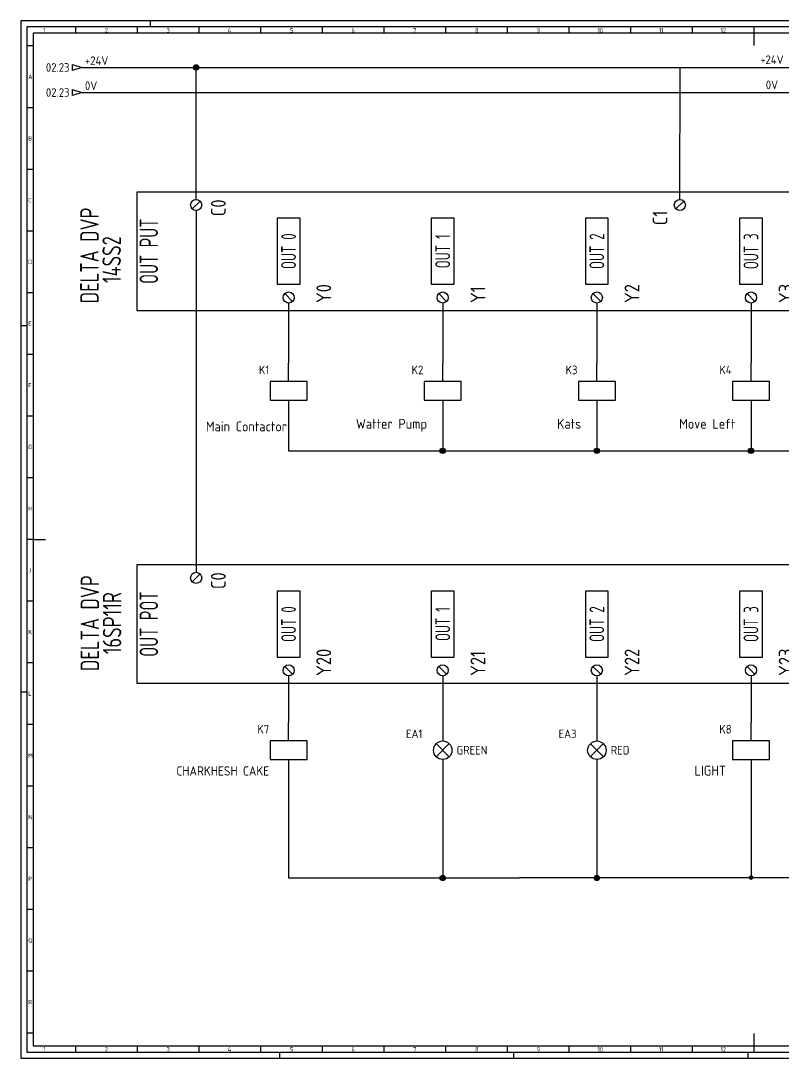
# Model space of a CAD drawing. Header units: millimetres. Extents: x 0 to 1189, y 5 to 846.
# Drawn here: x 0 to 618, y 5 to 846 of the extents above; entities that cross this region are included whole.
import ezdxf
from ezdxf.enums import TextEntityAlignment as Align

# ---------------------------------------------------------------- set-up
doc = ezdxf.new("R2010")
doc.units = ezdxf.units.MM
doc.header["$LTSCALE"] = 12
for name, color, linetype in [('035', 5, 'Continuous'), ('07', 7, 'Continuous'), ('DESC', 7, 'Continuous'), ('MISC', 7, 'Continuous'), ('RED_2.5mm^2', 1, 'Continuous'), ('SYMS', 7, 'Continuous'), ('TAGS', 7, 'Continuous'), ('TERMS', 7, 'Continuous'), ('WIRENO', 7, 'Continuous'), ('WIREREF_DEST', 250, 'Continuous'), ('XREF', 7, 'Continuous')]:
    doc.layers.add(name, color=color, linetype=linetype)
doc.styles.add('ISO Proportional', font='isocp.shx')
doc.styles.add('WD_IEC', font='ISOCP2.shx', dxfattribs={"width": 0.9, "height": 4})

# ---------------------------------------------------------------- blocks, each defined once
blk = doc.blocks.new('IEC_border_a0')
at = {"layer": '035', "color": 0}
for p, q in [((0, 841), (0, 0)), ((1189, 841), (0, 841)), ((44.5, 836), (44.5, 831)), ((94.5, 836), (94.5, 831)), ((105, 841), (105, 836)), ((144.5, 836), (144.5, 831)), ((194.5, 836), (194.5, 831)), ((244.5, 836), (244.5, 831)), ((294.5, 836), (294.5, 831)), ((344.5, 836), (344.5, 831)), ((394.5, 836), (394.5, 831)), ((444.5, 836), (444.5, 831)), ((494.5, 836), (494.5, 831)), ((544.5, 836), (544.5, 831)), ((594.5, 836), (594.5, 831)), ((9.98, 820.54), (5, 820.54)), ((9.98, 770.54), (5, 770.54)), ((9.98, 720.54), (5, 720.54)), ((9.98, 670.54), (5, 670.54)), ((9.98, 620.54), (5, 620.54)), ((0, 594), (5, 594)), ((10, 570.5), (5.02, 570.5)), ((10, 520.5), (5, 520.5)), ((10, 470.5), (5.02, 470.5)), ((10, 420.5), (5.02, 420.5)), ((10, 370.5), (5.02, 370.5)), ((10, 320.5), (5.02, 320.5)), ((0, 297), (5, 297)), ((10.02, 270.46), (5.03, 270.46)), ((10.02, 220.46), (5.03, 220.46)), ((10.02, 170.46), (5.03, 170.46)), ((10.02, 120.46), (5.03, 120.46)), ((10.02, 70.46), (5.03, 70.46)), ((10.03, 20.42), (5.05, 20.42)), ((44.5, 10), (44.5, 5)), ((94.5, 10), (94.5, 5)), ((144.5, 10), (144.5, 5)), ((194.5, 10), (194.5, 5)), ((244.5, 10), (244.5, 5)), ((294.5, 10), (294.5, 5)), ((344.5, 10), (344.5, 5)), ((394.5, 10), (394.5, 5)), ((444.5, 10), (444.5, 5)), ((494.5, 10), (494.5, 5)), ((544.5, 10), (544.5, 5)), ((594.5, 10), (594.5, 5)), ((0, 0), (1189, 0)), ((210, 0), (210, 5)), ((400, 0), (400, 5)), ((590, 0), (590, 5))]:
    blk.add_line(p, q, dxfattribs=at)
blk.add_lwpolyline([(10, 10), (1179, 10), (1179, 831), (10, 831)], close=True, dxfattribs=at)
at = {"layer": '07', "color": 0}
for p, q in [((594.5, 831), (594.5, 821)), ((10, 420.5), (20, 420.5)), ((594.5, 20), (594.5, 10))]:
    blk.add_line(p, q, dxfattribs=at)
blk.add_lwpolyline([(5, 5), (1184, 5), (1184, 836), (5, 836)], close=True, dxfattribs=at)
at = {"layer": '035', "color": 0, "style": 'ISO Proportional'}
for s, p in [('1', (18.31, 831.5)), ('2', (68.23, 831.5)), ('3', (118.18, 831.5)), ('4', (167.88, 831.5)), ('5', (218.34, 831.5)), ('6', (268.19, 831.5)), ('7', (318.17, 831.5)), ('8', (368.42, 831.5)), ('9', (418.46, 831.5)), ('10', (467.72, 831.5)), ('11', (517.49, 831.5)), ('12', (567.49, 831.5)), ('A', (6, 793.79)), ('B', (6, 743.79)), ('C', (6, 693.79)), ('D', (6, 643.79)), ('E', (6.02, 593.75)), ('F', (6.02, 543.75)), ('G', (6.02, 493.75)), ('H', (6.02, 443.75)), ('J', (6.02, 393.75)), ('K', (6.02, 343.75)), ('L', (6.03, 293.72)), ('M', (6.03, 243.72)), ('N', (6.03, 193.72)), ('P', (6.03, 143.72)), ('Q', (6.03, 93.72)), ('R', (6.05, 43.68)), ('1', (18.31, 5.5)), ('2', (68.23, 5.5)), ('3', (118.18, 5.5)), ('4', (167.88, 5.5)), ('5', (218.34, 5.5)), ('6', (268.19, 5.5)), ('7', (318.17, 5.5)), ('8', (368.42, 5.5)), ('9', (418.46, 5.5)), ('10', (467.72, 5.5)), ('11', (517.49, 5.5)), ('12', (567.49, 5.5))]:
    blk.add_text(s, height=3.5, dxfattribs=at).set_placement(p)
blk = doc.blocks.new('PLCIO_2F11')
at = {"layer": 'SYMS'}
for p, q in [((-48, 48), (-48, -48)), ((1007.91, 48), (-48, 48)), ((1007.91, -48), (1007.91, 48)), ((-3.18, 34.32), (3.18, 40.68)), ((66, -27), (66, 27)), ((66, 27), (84, 27)), ((84, 27), (84, -27)), ((191, -27), (191, 27)), ((191, 27), (209, 27)), ((209, 27), (209, -27)), ((316, -27), (316, 27)), ((316, 27), (334, 27)), ((334, 27), (334, -27)), ((441, -27), (441, 27)), ((441, 27), (459, 27)), ((459, 27), (459, -27)), ((566, -27), (566, 27)), ((566, 27), (584, 27)), ((584, 27), (584, -27)), ((691, -27), (691, 27)), ((691, 27), (709, 27)), ((709, 27), (709, -27)), ((816, -27), (816, 27)), ((816, 27), (834, 27)), ((834, 27), (834, -27)), ((941, -27), (941, 27)), ((941, 27), (959, 27)), ((959, 27), (959, -27)), ((84, -27), (66, -27)), ((209, -27), (191, -27)), ((334, -27), (316, -27)), ((459, -27), (441, -27)), ((584, -27), (566, -27)), ((709, -27), (691, -27)), ((834, -27), (816, -27)), ((959, -27), (941, -27)), ((71.82, -34.32), (78.18, -40.68)), ((196.82, -34.32), (203.18, -40.68)), ((321.82, -34.32), (328.18, -40.68)), ((446.82, -34.32), (453.18, -40.68)), ((571.82, -34.32), (578.18, -40.68)), ((696.82, -34.32), (703.18, -40.68)), ((821.82, -34.32), (828.18, -40.68)), ((946.82, -34.32), (953.18, -40.68)), ((-48, -48), (1007.91, -48))]:
    blk.add_line(p, q, dxfattribs=at)
for centre in [(0, 37.5), (75, -37.5), (200, -37.5), (325, -37.5), (450, -37.5), (575, -37.5), (700, -37.5), (825, -37.5), (950, -37.5)]:
    blk.add_circle(centre, 4.5, dxfattribs=at)
at = {"layer": 'SYMS', "style": 'WD_IEC', "width": 0.9}
for tag, p in [('TERMDESC01', (6, 60)), ('TERM02', (97.5, -42)), ('TERM03', (222.5, -42)), ('TERM04', (347.5, -42)), ('TERM05', (472.5, -42)), ('TERM06', (597.5, -42)), ('TERM07', (722.5, -42)), ('TERM08', (847.5, -42)), ('TERM09', (972.5, -42))]:
    blk.add_attdef(tag, text='', height=12, rotation=90, dxfattribs=at).set_placement(p, align=Align.TOP_LEFT)
for tag, p in [('DESCA02', (66, 66)), ('DESCB02', (84, 66)), ('DESCC02', (102, 66)), ('DESCD02', (120, 66)), ('DESCE02', (138, 66)), ('DESCA03', (191, 66)), ('DESCB03', (209, 66)), ('DESCC03', (227, 66)), ('DESCD03', (245, 66)), ('DESCE03', (263, 66)), ('DESCA04', (316, 66)), ('DESCB04', (334, 66)), ('DESCC04', (352, 66)), ('DESCD04', (370, 66)), ('DESCE04', (388, 66)), ('DESCA05', (441, 66)), ('DESCB05', (459, 66)), ('DESCC05', (477, 66)), ('DESCD05', (495, 66)), ('DESCE05', (513, 66)), ('DESCA06', (566, 66)), ('DESCB06', (584, 66)), ('DESCC06', (602, 66)), ('DESCD06', (620, 66)), ('DESCE06', (638, 66)), ('DESCA07', (691, 66)), ('DESCB07', (709, 66)), ('DESCC07', (727, 66)), ('DESCD07', (745, 66)), ('DESCE07', (763, 66)), ('DESCA08', (816, 66)), ('DESCB08', (834, 66)), ('DESCC08', (852, 66)), ('DESCD08', (870, 66)), ('DESCE08', (888, 66)), ('DESCA09', (941, 66)), ('DESCB09', (959, 66)), ('DESCC09', (977, 66)), ('DESCD09', (995, 66)), ('DESCE09', (1013, 66))]:
    blk.add_attdef(tag, p, '', height=15, rotation=90, dxfattribs=at)
at = {"layer": 'SYMS', "style": 'WD_IEC', "width": 0.9, "flags": 1}
for tag, p in [('X2TERM01', (0, 42)), ('X8TERM02', (75, -42)), ('X8TERM03', (200, -42)), ('X8TERM04', (325, -42)), ('X8TERM05', (450, -42)), ('X8TERM06', (575, -42)), ('X8TERM07', (700, -42)), ('X8TERM08', (825, -42)), ('X8TERM09', (950, -42))]:
    blk.add_attdef(tag, text='', height=1.92, rotation=90, dxfattribs=at).set_placement(p, align=Align.RIGHT)
at = {"layer": 'SYMS', "style": 'WD_IEC', "width": 0.9}
for tag, p in [('TERM01', (12, 42)), ('TERMDESC02', (81, -60)), ('TERMDESC03', (206, -60)), ('TERMDESC04', (331, -60)), ('TERMDESC05', (456, -60)), ('TERMDESC06', (581, -60)), ('TERMDESC07', (706, -60)), ('TERMDESC08', (831, -60)), ('TERMDESC09', (956, -60))]:
    blk.add_attdef(tag, text='', height=12, rotation=90, dxfattribs=at).set_placement(p, align=Align.TOP_RIGHT)
at = {"layer": 'SYMS', "style": 'WD_IEC'}
for tag, width, p in [('LINE1', 0.9, (-87, 0)), ('LINE2', 0.9, (-69, 0)), ('DESC', 0.9, (-50.84, 0)), ('INST', 0.8, (-159, 0)), ('LOC', 0.8, (-141, 0)), ('MFG', 0.8, (-123, 0)), ('CAT', 0.8, (-105, 0)), ('TAG', 0.7, (-30.87, 0))]:
    blk.add_attdef(tag, text='', height=15, rotation=90, dxfattribs=dict(at, width=width)).set_placement(p, align=Align.CENTER)
at = {"layer": 'SYMS', "style": 'WD_IEC', "width": 0.7}
for tag, p in [('TAGA02', (75, 0)), ('TAGA03', (200, 0)), ('TAGA04', (325, 0)), ('TAGA05', (450, 0)), ('TAGA06', (575, 0)), ('TAGA07', (700, 0)), ('TAGA08', (825, 0)), ('TAGA09', (950, 0))]:
    blk.add_attdef(tag, text='', height=12, rotation=90, dxfattribs=at).set_placement(p, align=Align.MIDDLE_CENTER)
at = {"layer": 'SYMS', "linetype": 'Continuous', "style": 'WD_IEC', "width": 0.9, "flags": 9}
blk.add_attdef('ASSYCODE', text='', height=1.92, rotation=90, dxfattribs=at).set_placement((-102.85, -22.08), align=Align.CENTER)
blk = doc.blocks.new('PLCIO_145C')
blk.add_line((789.56, 48), (789.56, -48))
at = {"layer": 'SYMS'}
for p, q in [((-48, 48), (-48, -48)), ((789.56, 48), (-48, 48)), ((-3.18, 34.32), (3.18, 40.68)), ((389.1, 34.32), (395.47, 40.68)), ((66, -27), (66, 27)), ((66, 27), (84, 27)), ((84, 27), (84, -27)), ((191, -27), (191, 27)), ((191, 27), (209, 27)), ((209, 27), (209, -27)), ((316, -27), (316, 27)), ((316, 27), (334, 27)), ((334, 27), (334, -27)), ((441, -27), (441, 27)), ((441, 27), (459, 27)), ((459, 27), (459, -27)), ((566, -27), (566, 27)), ((566, 27), (584, 27)), ((584, 27), (584, -27)), ((691, -27), (691, 27)), ((691, 27), (709, 27)), ((709, 27), (709, -27)), ((84, -27), (66, -27)), ((209, -27), (191, -27)), ((334, -27), (316, -27)), ((459, -27), (441, -27)), ((584, -27), (566, -27)), ((709, -27), (691, -27)), ((71.82, -34.32), (78.18, -40.68)), ((196.82, -34.32), (203.18, -40.68)), ((321.82, -34.32), (328.18, -40.68)), ((446.82, -34.32), (453.18, -40.68)), ((571.82, -34.32), (578.18, -40.68)), ((696.82, -34.32), (703.18, -40.68)), ((-48, -48), (789.56, -48))]:
    blk.add_line(p, q, dxfattribs=at)
for centre in [(0, 37.5), (392.29, 37.5), (75, -37.5), (200, -37.5), (325, -37.5), (450, -37.5), (575, -37.5), (700, -37.5)]:
    blk.add_circle(centre, 4.5, dxfattribs=at)
at = {"layer": 'SYMS', "style": 'WD_IEC', "width": 0.9}
for tag, p in [('TERMDESC01', (6, 60)), ('TERM02', (97.5, -42)), ('TERM03', (222.5, -42)), ('TERM04', (347.5, -42)), ('TERM05', (472.5, -42)), ('TERM06', (597.5, -42)), ('TERM07', (722.5, -42))]:
    blk.add_attdef(tag, text='', height=12, rotation=90, dxfattribs=at).set_placement(p, align=Align.TOP_LEFT)
for tag, p in [('DESCA02', (66, 66)), ('DESCB02', (84, 66)), ('DESCC02', (102, 66)), ('DESCD02', (120, 66)), ('DESCE02', (138, 66)), ('DESCA03', (191, 66)), ('DESCB03', (209, 66)), ('DESCC03', (227, 66)), ('DESCD03', (245, 66)), ('DESCE03', (263, 66)), ('DESCA04', (316, 66)), ('DESCB04', (334, 66)), ('DESCC04', (352, 66)), ('DESCD04', (370, 66)), ('DESCE04', (388, 66)), ('DESCA05', (441, 66)), ('DESCB05', (459, 66)), ('DESCC05', (477, 66)), ('DESCD05', (495, 66)), ('DESCE05', (513, 66)), ('DESCA06', (566, 66)), ('DESCB06', (584, 66)), ('DESCC06', (602, 66)), ('DESCD06', (620, 66)), ('DESCE06', (638, 66)), ('DESCA07', (691, 66)), ('DESCB07', (709, 66)), ('DESCC07', (727, 66)), ('DESCD07', (745, 66)), ('DESCE07', (763, 66))]:
    blk.add_attdef(tag, p, '', height=15, rotation=90, dxfattribs=at)
at = {"layer": 'SYMS', "style": 'WD_IEC', "width": 0.9, "flags": 1}
for tag, p in [('X2TERM01', (0, 42)), ('X2TERM01', (392.29, 42)), ('X8TERM02', (75, -42)), ('X8TERM03', (200, -42)), ('X8TERM04', (325, -42)), ('X8TERM05', (450, -42)), ('X8TERM06', (575, -42)), ('X8TERM07', (700, -42))]:
    blk.add_attdef(tag, text='', height=1.92, rotation=90, dxfattribs=at).set_placement(p, align=Align.RIGHT)
at = {"layer": 'SYMS', "style": 'WD_IEC', "width": 0.9}
for tag, p in [('TERM01', (12, 42)), ('TERMDESC02', (81, -60)), ('TERMDESC03', (206, -60)), ('TERMDESC04', (331, -60)), ('TERMDESC05', (456, -60)), ('TERMDESC06', (581, -60)), ('TERMDESC07', (706, -60))]:
    blk.add_attdef(tag, text='', height=12, rotation=90, dxfattribs=at).set_placement(p, align=Align.TOP_RIGHT)
at = {"layer": 'SYMS', "style": 'WD_IEC'}
for tag, width, p in [('LINE1', 0.9, (-87, 0)), ('LINE2', 0.9, (-69, 0)), ('DESC', 0.9, (-50.84, 0)), ('INST', 0.8, (-159, 0)), ('LOC', 0.8, (-141, 0)), ('MFG', 0.8, (-123, 0)), ('CAT', 0.8, (-105, 0)), ('TAG', 0.7, (-30.87, 0))]:
    blk.add_attdef(tag, text='', height=15, rotation=90, dxfattribs=dict(at, width=width)).set_placement(p, align=Align.CENTER)
at = {"layer": 'SYMS', "style": 'WD_IEC', "width": 0.7}
for tag, p in [('TAGA02', (75, 0)), ('TAGA03', (200, 0)), ('TAGA04', (325, 0)), ('TAGA05', (450, 0)), ('TAGA06', (575, 0)), ('TAGA07', (700, 0))]:
    blk.add_attdef(tag, text='', height=12, rotation=90, dxfattribs=at).set_placement(p, align=Align.MIDDLE_CENTER)
at = {"layer": 'SYMS', "linetype": 'Continuous', "style": 'WD_IEC', "width": 0.9, "flags": 9}
blk.add_attdef('ASSYCODE', text='', height=1.92, rotation=90, dxfattribs=at).set_placement((-102.85, -22.08), align=Align.CENTER)
blk = doc.blocks.new('WDDOT')
for radius in [0.72, 0.449, 0.223]:
    blk.add_circle((0, 0), radius)
blk = doc.blocks.new('VCR1')
for p, q in [((0, 2.5), (0, 7.5)), ((0, -2.5), (0, -7.5))]:
    blk.add_line(p, q)
blk.add_lwpolyline([(-5, 2.5), (-5, -2.5), (5, -2.5), (5, 2.5)], close=True)
at = {"style": 'WD_IEC'}
for tag, p in [('INST', (-5.25, 11.5)), ('LOC', (-5.25, 8)), ('TAG1', (-5.25, 4.5)), ('DESC1', (-5.25, -6.85)), ('DESC2', (-5.25, -10.35)), ('DESC3', (-5.25, -13.85))]:
    blk.add_attdef(tag, text='', height=2.5, dxfattribs=at).set_placement(p, align=Align.RIGHT)
blk.add_attdef('TERM01', text='', height=2, rotation=90, dxfattribs=at).set_placement((-1, 7.5), align=Align.RIGHT)
at = {"style": 'WD_IEC', "flags": 1}
for tag, p, height in [('X2TERM01', (0, 7.5), 0.32), ('X4LINK', (-5, 0), 0.32), ('X1LINK', (5, 0), 0.32), ('ASSYCODE', (1, -4), 1), ('FAMILY', (1, -5.5), 1), ('X8TERM02', (0, -7.5), 0.32), ('CATDESC', (1, -7), 1)]:
    blk.add_attdef(tag, p, '', height=height, dxfattribs=at)
at = {"style": 'WD_IEC', "flags": 9}
for tag, p in [('MFG', (-6, 1)), ('CAT', (-6, -1.5))]:
    blk.add_attdef(tag, text='', height=1.5, dxfattribs=at).set_placement(p, align=Align.RIGHT)
at = {"style": 'WD_IEC'}
blk.add_attdef('TERM02', (-1, -7.5), '', height=2, rotation=90, dxfattribs=at)
at = {"lineweight": 9, "style": 'WD_IEC'}
for tag, p in [('NO', (-5.5, -16.5)), ('NC', (-5.5, -20))]:
    blk.add_attdef(tag, text='', height=2.5, dxfattribs=at).set_placement(p, align=Align.TOP_RIGHT)
for tag, p in [('XREFNO', (-4, -16.5)), ('XREFNC', (-4, -20))]:
    blk.add_attdef(tag, text='', height=2.5, dxfattribs=at).set_placement(p, align=Align.TOP_LEFT)
blk = doc.blocks.new('VLT1G')
for p, q in [((0, 7.5), (0, 2.5)), ((-1.77, -1.77), (1.77, 1.77)), ((1.77, -1.77), (-1.77, 1.77)), ((0, -2.5), (0, -7.5))]:
    blk.add_line(p, q)
blk.add_circle((0, 0), 2.5)
at = {"style": 'WD_IEC'}
for tag, p in [('INST', (-5.5, 10.25)), ('LOC', (-5.5, 6.75)), ('TAG1', (-5.5, 3.25)), ('DESC1', (-5.5, -6.35)), ('DESC2', (-5.5, -9.85)), ('DESC3', (-5.5, -13.35))]:
    blk.add_attdef(tag, text='', height=2.5, dxfattribs=at).set_placement(p, align=Align.RIGHT)
blk.add_attdef('TERM01', text='', height=2, rotation=90, dxfattribs=at).set_placement((-1, 7.5), align=Align.RIGHT)
at = {"style": 'WD_IEC', "flags": 1}
for tag, p, height in [('X2TERM01', (0, 7.5), 0.32), ('X4LINK', (-3, 0), 0.32), ('X1LINK', (3, 0), 0.32), ('ASSYCODE', (1, -4), 1), ('FAMILY', (1, -5.5), 1), ('X8TERM02', (0, -7.5), 0.32), ('CATDESC', (1, -7), 1)]:
    blk.add_attdef(tag, p, '', height=height, dxfattribs=at)
at = {"style": 'WD_IEC', "flags": 9}
for tag, p in [('MFG', (-6, -0.25)), ('CAT', (-6, -2.75))]:
    blk.add_attdef(tag, text='', height=1.5, dxfattribs=at).set_placement(p, align=Align.RIGHT)
at = {"style": 'WD_IEC'}
blk.add_attdef('TERM02', (-1, -7.5), '', height=2, rotation=90, dxfattribs=at)
at = {"lineweight": 13, "style": 'WD_IEC'}
blk.add_attdef('COLOR', text='', height=2.5, dxfattribs=at).set_placement((3.75, 0), align=Align.MIDDLE_LEFT)
at = {"lineweight": 15, "style": 'WD_IEC'}
for tag, p in [('XREF', (-5.5, -18)), ('WDTAGALT', (-5.5, -21))]:
    blk.add_attdef(tag, text='', height=2.5, dxfattribs=at).set_placement(p, align=Align.RIGHT)
blk = doc.blocks.new('VLT1R')
for p, q in [((0, 7.5), (0, 2.5)), ((-1.77, -1.77), (1.77, 1.77)), ((1.77, -1.77), (-1.77, 1.77)), ((0, -2.5), (0, -7.5))]:
    blk.add_line(p, q)
blk.add_circle((0, 0), 2.5)
at = {"style": 'WD_IEC'}
for tag, p in [('INST', (-5.5, 10.25)), ('LOC', (-5.5, 6.75)), ('TAG1', (-5.5, 3.25)), ('DESC1', (-5.5, -6.35)), ('DESC2', (-5.5, -9.85)), ('DESC3', (-5.5, -13.35))]:
    blk.add_attdef(tag, text='', height=2.5, dxfattribs=at).set_placement(p, align=Align.RIGHT)
blk.add_attdef('TERM01', text='', height=2, rotation=90, dxfattribs=at).set_placement((-1, 7.5), align=Align.RIGHT)
at = {"style": 'WD_IEC', "flags": 1}
for tag, p, height in [('X2TERM01', (0, 7.5), 0.32), ('X4LINK', (-3, 0), 0.32), ('X1LINK', (3, 0), 0.32), ('ASSYCODE', (1, -4), 1), ('FAMILY', (1, -5.5), 1), ('X8TERM02', (0, -7.5), 0.32), ('CATDESC', (1, -7), 1)]:
    blk.add_attdef(tag, p, '', height=height, dxfattribs=at)
at = {"style": 'WD_IEC', "flags": 9}
for tag, p in [('MFG', (-6, -0.25)), ('CAT', (-6, -2.75))]:
    blk.add_attdef(tag, text='', height=1.5, dxfattribs=at).set_placement(p, align=Align.RIGHT)
at = {"style": 'WD_IEC'}
blk.add_attdef('TERM02', (-1, -7.5), '', height=2, rotation=90, dxfattribs=at)
at = {"lineweight": 13, "style": 'WD_IEC'}
blk.add_attdef('COLOR', text='', height=2.5, dxfattribs=at).set_placement((3.75, 0), align=Align.MIDDLE_LEFT)
at = {"lineweight": 15, "style": 'WD_IEC'}
for tag, p in [('XREF', (-5.5, -18)), ('WDTAGALT', (-5.5, -22))]:
    blk.add_attdef(tag, text='', height=2.5, dxfattribs=at).set_placement(p, align=Align.RIGHT)
blk = doc.blocks.new('HA1D3')
blk.add_lwpolyline([(0, 0), (-3.75, -1.25), (-3.75, 1.25)], close=True)
at = {"style": 'WD_IEC'}
blk.add_attdef('XREF', text='', height=2.5, dxfattribs=at).set_placement((-5, 0), align=Align.MIDDLE_RIGHT)
at = {"style": 'WD_IEC', "flags": 1}
blk.add_attdef('SIGCODE', text='', height=1, dxfattribs=at).set_placement((-2.5, 1.8), align=Align.RIGHT)
at = {"style": 'WD_IEC'}
for tag, p, height, flags in [('X1TERM01', (0, 0), 0.32, 1), ('WIRENO', (1.25, 1), 2.5, 8)]:
    blk.add_attdef(tag, p, '', height=height, dxfattribs=dict(at, flags=flags))
blk.add_attdef('DESC1', text='', height=2.5, dxfattribs=at).set_placement((1.25, -1), align=Align.TOP_LEFT)
blk = doc.blocks.new('WD_WNH')
at = {"linetype": 'Continuous', "style": 'WD_IEC', "width": 0.8}
blk.add_attdef('WIRENO', text='', height=2.5, dxfattribs=at).set_placement((0, 0.75), align=Align.CENTER)
at = {"style": 'WD_IEC', "flags": 1}
for tag, p in [('W08USER', (0, 0.375)), ('W04USER', (0, 0.875)), ('W05USER', (0, 0.75)), ('W09USER', (0, 0.25)), ('W03USER', (0, 1)), ('W06USER', (0, 0.625)), ('W07USER', (0, 0.5)), ('W02USER', (0, 1.125)), ('W01USER', (0, 1.25)), ('W10USER', (0, 0.125))]:
    blk.add_attdef(tag, text='', height=0.08, dxfattribs=at).set_placement(p, align=Align.CENTER)

msp = doc.modelspace()

# ---------------------------------------------------------------- linework, layer by layer
at = {"color": 0}
for p, q in [((534.57, 701.09), (534.8, 808.08)), ((142.23, 692.09), (142.23, 398.85))]:
    msp.add_line(p, q, dxfattribs=at)
at = {"layer": 'RED_2.5mm^2', "color": 0}
for p, q in [((49.58, 808.08), (1168.58, 808.08)), ((142.23, 701.09), (142.23, 808.08)), ((49.58, 787.76), (1168.58, 787.76)), ((217.23, 617.09), (217.23, 568.4)), ((342.23, 617.09), (342.23, 568.4)), ((467.23, 617.09), (467.23, 568.4)), ((592.23, 617.09), (592.23, 568.4)), ((217.23, 523.4), (217.23, 497.28)), ((342.23, 523.4), (342.23, 497.28)), ((467.23, 523.4), (467.23, 497.28)), ((592.23, 523.4), (592.23, 497.28)), ((217.23, 497.28), (842.23, 497.28)), ((217.23, 314.85), (217.23, 277.13)), ((342.23, 314.85), (342.23, 277.13)), ((467.23, 314.85), (467.23, 277.13)), ((592.23, 314.85), (592.23, 277.13)), ((217.23, 232.13), (217.23, 151.1)), ((342.23, 232.13), (342.23, 151.1)), ((467.23, 232.13), (467.23, 151.1)), ((592.23, 232.13), (592.23, 151.39)), ((536.49, 151.39), (1161.59, 151.39)), ((217.23, 151.1), (342.23, 151.1)), ((342.23, 151.1), (404.19, 151.1)), ((467.23, 151.1), (404.19, 151.1)), ((536.49, 151.1), (467.23, 151.1))]:
    msp.add_line(p, q, dxfattribs=at)

# ---------------------------------------------------------------- block references
msp.add_blockref('IEC_border_a0', (0, 4.94))
at = {"layer": 'SYMS'}
ref = msp.add_blockref('HA1D3', (49.58, 808.08), dxfattribs=dict(at, xscale=2, yscale=2, zscale=2))
ref.add_attrib('XREF', '02.23', dxfattribs={"layer": 'XREF', "height": 7, "style": 'WD_IEC'}).set_placement((39.58, 808.08), align=Align.MIDDLE_RIGHT)
ref.add_attrib('WIRENO', '+24V', (52.08, 810.08), dxfattribs={"layer": 'WIREREF_DEST', "height": 7, "style": 'WD_IEC', "flags": 8})
at = {"layer": 'SYMS', "color": 0, "xscale": 3, "yscale": 3, "zscale": 3}
for p in [(142.23, 808.08), (342.23, 497.28), (467.23, 497.28), (592.23, 497.28), (342.23, 151.1), (467.23, 151.1)]:
    msp.add_blockref('WDDOT', p, dxfattribs=at)
at = {"layer": 'SYMS'}
ref = msp.add_blockref('HA1D3', (49.58, 787.76), dxfattribs=dict(at, xscale=2, yscale=2, zscale=2))
ref.add_attrib('XREF', '02.23', dxfattribs={"layer": 'XREF', "height": 7, "style": 'WD_IEC'}).set_placement((39.58, 787.76), align=Align.MIDDLE_RIGHT)
ref.add_attrib('WIRENO', '0V', (52.08, 789.76), dxfattribs={"layer": 'WIREREF_DEST', "height": 7, "style": 'WD_IEC', "flags": 8})
at = {"layer": 'SYMS', "color": 0}
ref = msp.add_blockref('PLCIO_145C', (142.23, 659.09), dxfattribs=at)
ref.add_attrib('TERM01', 'C0', dxfattribs={"layer": 'TERMS', "height": 12, "rotation": 90, "style": 'WD_IEC', "width": 0.9}).set_placement((154.23, 701.09), align=Align.TOP_RIGHT)
ref.add_attrib('TAG', 'OUT PUT', dxfattribs={"layer": 'TAGS', "height": 15, "rotation": 90, "style": 'WD_IEC', "width": 0.7}).set_placement((111.37, 659.09), align=Align.CENTER)
ref.add_attrib('CAT', '14SS2 ', dxfattribs={"layer": 'MISC', "height": 15, "rotation": 90, "style": 'WD_IEC', "width": 0.8}).set_placement((81.22, 655.71), align=Align.CENTER)
ref.add_attrib('MFG', 'DELTA DVP', dxfattribs={"layer": 'MISC', "height": 15, "rotation": 90, "style": 'WD_IEC', "width": 0.8}).set_placement((63.22, 655.71), align=Align.CENTER)
ref.add_attrib('TERM02', 'Y0', dxfattribs={"layer": 'TERMS', "height": 12, "rotation": 90, "style": 'WD_IEC', "width": 0.9}).set_placement((239.73, 617.09), align=Align.TOP_LEFT)
ref.add_attrib('TAGA02', 'OUT 0', dxfattribs={"layer": 'TAGS', "height": 12, "rotation": 90, "style": 'WD_IEC', "width": 0.7}).set_placement((217.23, 659.09), align=Align.MIDDLE_CENTER)
ref.add_attrib('TERM03', 'Y1', dxfattribs={"layer": 'TERMS', "height": 12, "rotation": 90, "style": 'WD_IEC', "width": 0.9}).set_placement((364.73, 617.09), align=Align.TOP_LEFT)
ref.add_attrib('TAGA03', 'OUT 1', dxfattribs={"layer": 'TAGS', "height": 12, "rotation": 90, "style": 'WD_IEC', "width": 0.7}).set_placement((342.23, 659.09), align=Align.MIDDLE_CENTER)
ref.add_attrib('TERM04', 'Y2', dxfattribs={"layer": 'TERMS', "height": 12, "rotation": 90, "style": 'WD_IEC', "width": 0.9}).set_placement((489.73, 617.09), align=Align.TOP_LEFT)
ref.add_attrib('TAGA04', 'OUT 2', dxfattribs={"layer": 'TAGS', "height": 12, "rotation": 90, "style": 'WD_IEC', "width": 0.7}).set_placement((467.23, 659.09), align=Align.MIDDLE_CENTER)
ref.add_attrib('TERM05', 'Y3', dxfattribs={"layer": 'TERMS', "height": 12, "rotation": 90, "style": 'WD_IEC', "width": 0.9}).set_placement((614.73, 617.09), align=Align.TOP_LEFT)
ref.add_attrib('TAGA05', 'OUT 3', dxfattribs={"layer": 'TAGS', "height": 12, "rotation": 90, "style": 'WD_IEC', "width": 0.7}).set_placement((592.23, 659.09), align=Align.MIDDLE_CENTER)
ref.add_attrib('TERM06', 'Y4', dxfattribs={"layer": 'TERMS', "height": 12, "rotation": 90, "style": 'WD_IEC', "width": 0.9}).set_placement((739.73, 617.09), align=Align.TOP_LEFT)
ref.add_attrib('TAGA06', 'OUT 4', dxfattribs={"layer": 'TAGS', "height": 12, "rotation": 90, "style": 'WD_IEC', "width": 0.7}).set_placement((717.23, 659.09), align=Align.MIDDLE_CENTER)
ref.add_attrib('TERM07', 'Y5', dxfattribs={"layer": 'TERMS', "height": 12, "rotation": 90, "style": 'WD_IEC', "width": 0.9}).set_placement((864.73, 617.09), align=Align.TOP_LEFT)
ref.add_attrib('TAGA07', 'OUT 5', dxfattribs={"layer": 'TAGS', "height": 12, "rotation": 90, "style": 'WD_IEC', "width": 0.7}).set_placement((842.23, 659.09), align=Align.MIDDLE_CENTER)
ref.add_attrib('TERM08', 'C1', dxfattribs={"layer": 'TERMS', "height": 12, "rotation": 90, "style": 'WD_IEC', "width": 0.9}).set_placement((512.51, 680.17), align=Align.TOP_LEFT)
ref = msp.add_blockref('VCR1', (217.23, 545.9), dxfattribs=dict(at, xscale=3, yscale=3, zscale=3))
ref.add_attrib('DESC1', 'Main Contactor', dxfattribs={"layer": 'DESC', "height": 8, "style": 'WD_IEC'}).set_placement((215.94, 513.08), align=Align.RIGHT)
ref.add_attrib('TAG1', 'K1', dxfattribs={"layer": 'TAGS', "height": 7, "style": 'WD_IEC'}).set_placement((201.48, 559.4), align=Align.RIGHT)
ref = msp.add_blockref('VCR1', (342.23, 545.9), dxfattribs=dict(at, xscale=3, yscale=3, zscale=3))
ref.add_attrib('DESC1', 'Watter Pump', dxfattribs={"layer": 'DESC', "height": 8, "style": 'WD_IEC'}).set_placement((329.52, 515.23), align=Align.RIGHT)
ref.add_attrib('TAG1', 'K2', dxfattribs={"layer": 'TAGS', "height": 7, "style": 'WD_IEC'}).set_placement((326.48, 559.4), align=Align.RIGHT)
ref = msp.add_blockref('VCR1', (467.23, 545.9), dxfattribs=dict(at, xscale=3, yscale=3, zscale=3))
ref.add_attrib('DESC1', 'Kats', dxfattribs={"layer": 'DESC', "height": 8, "style": 'WD_IEC'}).set_placement((454.52, 515.23), align=Align.RIGHT)
ref.add_attrib('TAG1', 'K3', dxfattribs={"layer": 'TAGS', "height": 7, "style": 'WD_IEC'}).set_placement((451.48, 559.4), align=Align.RIGHT)
ref = msp.add_blockref('VCR1', (592.23, 545.9), dxfattribs=dict(at, xscale=3, yscale=3, zscale=3))
ref.add_attrib('DESC1', 'Move Left', dxfattribs={"layer": 'DESC', "height": 8, "style": 'WD_IEC'}).set_placement((579.52, 515.23), align=Align.RIGHT)
ref.add_attrib('TAG1', 'K4', dxfattribs={"layer": 'TAGS', "height": 7, "style": 'WD_IEC'}).set_placement((576.48, 559.4), align=Align.RIGHT)
ref = msp.add_blockref('PLCIO_2F11', (142.23, 356.85), dxfattribs=at)
ref.add_attrib('TERM01', 'C0', dxfattribs={"layer": 'TERMS', "height": 12, "rotation": 90, "style": 'WD_IEC', "width": 0.9}).set_placement((154.23, 398.85), align=Align.TOP_RIGHT)
ref.add_attrib('TAG', 'OUT POT', dxfattribs={"layer": 'TAGS', "height": 15, "rotation": 90, "style": 'WD_IEC', "width": 0.7}).set_placement((111.37, 356.85), align=Align.CENTER)
ref.add_attrib('CAT', '16SP11R', dxfattribs={"layer": 'MISC', "height": 15, "rotation": 90, "style": 'WD_IEC', "width": 0.8}).set_placement((81.58, 357.63), align=Align.CENTER)
ref.add_attrib('MFG', 'DELTA DVP', dxfattribs={"layer": 'MISC', "height": 15, "rotation": 90, "style": 'WD_IEC', "width": 0.8}).set_placement((63.58, 357.63), align=Align.CENTER)
ref.add_attrib('TERM02', 'Y20', dxfattribs={"layer": 'TERMS', "height": 12, "rotation": 90, "style": 'WD_IEC', "width": 0.9}).set_placement((239.73, 314.85), align=Align.TOP_LEFT)
ref.add_attrib('TAGA02', 'OUT 0', dxfattribs={"layer": 'TAGS', "height": 12, "rotation": 90, "style": 'WD_IEC', "width": 0.7}).set_placement((217.23, 356.85), align=Align.MIDDLE_CENTER)
ref.add_attrib('TERM03', 'Y21', dxfattribs={"layer": 'TERMS', "height": 12, "rotation": 90, "style": 'WD_IEC', "width": 0.9}).set_placement((364.73, 314.85), align=Align.TOP_LEFT)
ref.add_attrib('TAGA03', 'OUT 1', dxfattribs={"layer": 'TAGS', "height": 12, "rotation": 90, "style": 'WD_IEC', "width": 0.7}).set_placement((342.23, 356.85), align=Align.MIDDLE_CENTER)
ref.add_attrib('TERM04', 'Y22', dxfattribs={"layer": 'TERMS', "height": 12, "rotation": 90, "style": 'WD_IEC', "width": 0.9}).set_placement((489.73, 314.85), align=Align.TOP_LEFT)
ref.add_attrib('TAGA04', 'OUT 2', dxfattribs={"layer": 'TAGS', "height": 12, "rotation": 90, "style": 'WD_IEC', "width": 0.7}).set_placement((467.23, 356.85), align=Align.MIDDLE_CENTER)
ref.add_attrib('TERM05', 'Y23', dxfattribs={"layer": 'TERMS', "height": 12, "rotation": 90, "style": 'WD_IEC', "width": 0.9}).set_placement((614.73, 314.85), align=Align.TOP_LEFT)
ref.add_attrib('TAGA05', 'OUT 3', dxfattribs={"layer": 'TAGS', "height": 12, "rotation": 90, "style": 'WD_IEC', "width": 0.7}).set_placement((592.23, 356.85), align=Align.MIDDLE_CENTER)
ref.add_attrib('TERM06', 'Y24', dxfattribs={"layer": 'TERMS', "height": 12, "rotation": 90, "style": 'WD_IEC', "width": 0.9}).set_placement((739.73, 314.85), align=Align.TOP_LEFT)
ref.add_attrib('TAGA06', 'OUT 4', dxfattribs={"layer": 'TAGS', "height": 12, "rotation": 90, "style": 'WD_IEC', "width": 0.7}).set_placement((717.23, 356.85), align=Align.MIDDLE_CENTER)
ref.add_attrib('TERM07', 'Y25', dxfattribs={"layer": 'TERMS', "height": 12, "rotation": 90, "style": 'WD_IEC', "width": 0.9}).set_placement((864.73, 314.85), align=Align.TOP_LEFT)
ref.add_attrib('TAGA07', 'OUT 5', dxfattribs={"layer": 'TAGS', "height": 12, "rotation": 90, "style": 'WD_IEC', "width": 0.7}).set_placement((842.23, 356.85), align=Align.MIDDLE_CENTER)
ref.add_attrib('TERM08', 'Y26', dxfattribs={"layer": 'TERMS', "height": 12, "rotation": 90, "style": 'WD_IEC', "width": 0.9}).set_placement((989.73, 314.85), align=Align.TOP_LEFT)
ref.add_attrib('TAGA08', 'OUT 6', dxfattribs={"layer": 'TAGS', "height": 12, "rotation": 90, "style": 'WD_IEC', "width": 0.7}).set_placement((967.23, 356.85), align=Align.MIDDLE_CENTER)
ref.add_attrib('TERM09', 'Y27', dxfattribs={"layer": 'TERMS', "height": 12, "rotation": 90, "style": 'WD_IEC', "width": 0.9}).set_placement((1114.73, 314.85), align=Align.TOP_LEFT)
ref.add_attrib('TAGA09', 'OUT 7', dxfattribs={"layer": 'TAGS', "height": 12, "rotation": 90, "style": 'WD_IEC', "width": 0.7}).set_placement((1092.23, 356.85), align=Align.MIDDLE_CENTER)
ref = msp.add_blockref('VCR1', (217.23, 254.63), dxfattribs=dict(at, xscale=3, yscale=3, zscale=3))
ref.add_attrib('DESC1', 'CHARKHESH CAKE', dxfattribs={"layer": 'DESC', "height": 7.5, "style": 'WD_IEC'}).set_placement((201.48, 234.08), align=Align.RIGHT)
ref.add_attrib('TAG1', 'K7', dxfattribs={"layer": 'TAGS', "height": 7, "style": 'WD_IEC'}).set_placement((201.48, 268.13), align=Align.RIGHT)
ref = msp.add_blockref('VLT1G', (342.23, 254.63), dxfattribs=dict(at, xscale=3, yscale=3, zscale=3))
ref.add_attrib('COLOR', 'GREEN', dxfattribs={"layer": 'MISC', "lineweight": 13, "height": 7, "style": 'WD_IEC'}).set_placement((353.48, 254.63), align=Align.MIDDLE_LEFT)
ref.add_attrib('TAG1', 'EA1', dxfattribs={"layer": 'TAGS', "height": 7, "style": 'WD_IEC'}).set_placement((325.73, 264.38), align=Align.RIGHT)
ref = msp.add_blockref('VLT1R', (467.23, 254.63), dxfattribs=dict(at, xscale=3, yscale=3, zscale=3))
ref.add_attrib('COLOR', 'RED', dxfattribs={"layer": 'MISC', "lineweight": 13, "height": 7, "style": 'WD_IEC'}).set_placement((478.48, 254.63), align=Align.MIDDLE_LEFT)
ref.add_attrib('TAG1', 'EA3', dxfattribs={"layer": 'TAGS', "height": 7, "style": 'WD_IEC'}).set_placement((450.73, 264.38), align=Align.RIGHT)
ref = msp.add_blockref('VCR1', (592.23, 254.63), dxfattribs=dict(at, xscale=3, yscale=3, zscale=3))
ref.add_attrib('DESC1', 'LIGHT ', dxfattribs={"layer": 'DESC', "height": 8, "style": 'WD_IEC'}).set_placement((576.48, 234.08), align=Align.RIGHT)
ref.add_attrib('TAG1', 'K8', dxfattribs={"layer": 'TAGS', "height": 7, "style": 'WD_IEC'}).set_placement((576.48, 268.13), align=Align.RIGHT)
at = {"layer": 'SYMS', "xscale": 2, "yscale": 2, "zscale": 2}
msp.add_blockref('WDDOT', (592.23, 151.39), dxfattribs=at)
at = {"layer": 'WIRENO', "color": 0}
ref = msp.add_blockref('WD_WNH', (609.08, 808.08), dxfattribs=dict(at, xscale=2, yscale=2, zscale=2))
ref.add_attrib('WIRENO', '+24V', dxfattribs={"linetype": 'Continuous', "height": 7, "style": 'WD_IEC'}).set_placement((609.19, 810.85), align=Align.CENTER)
ref = msp.add_blockref('WD_WNH', (609.08, 787.76), dxfattribs=dict(at, xscale=2, yscale=2, zscale=2))
ref.add_attrib('WIRENO', '0V', dxfattribs={"linetype": 'Continuous', "height": 7, "style": 'WD_IEC'}).set_placement((609.19, 790.53), align=Align.CENTER)

doc.saveas('drawing.dxf')
